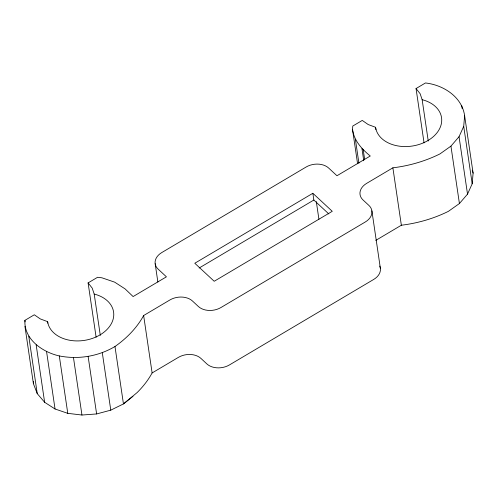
<?xml version="1.0" encoding="UTF-8"?>
<svg xmlns="http://www.w3.org/2000/svg" width="498" height="498" viewBox="0 0 498 498"><rect width="100%" height="100%" fill="white"/><g stroke="black" fill="none" stroke-linecap="round" stroke-linejoin="round"><path stroke-width="0.75" d="M357.589 163.755L352.503 129.312L352.783 126.038L362.258 120.416L368.203 124.544L375.567 127.295A33.341 23.823 -8.4 0 0 427.975 140.536A33.341 23.823 -8.4 0 0 422.148 99.693L420.15 93.755L416.042 88.544L425.454 82.967C443.264 84.946 462.007 96.768 464.622 115.71L473.1 173.117L472.191 183.756L467.522 194.133L459.417 203.539L448.418 211.333A107.749 76.978 -8.4 0 1 401.357 225.227L375.778 240.391M472.191 183.756L463.713 126.343L464.622 115.71M352.503 129.312C353.941 140.598 361.822 149.12 370.269 156.005L336.959 175.75L328.674 168.056A16.266 11.622 -8.4 0 0 306.083 167.035L161.788 252.554A16.266 11.622 -8.4 0 0 158.14 269.125L166.425 276.82L133.109 296.565L125.079 288.884L114.671 282.161L101.941 277.809L97.571 277.286L88.096 282.908L92.205 288.112L94.197 294.057A33.341 23.823 -8.4 0 1 100.023 334.899A33.341 23.823 -8.4 0 1 47.621 321.658L40.251 318.901L34.312 314.78L24.9 320.357C23.885 339.35 42.56 352.198 59.293 355.933C78.254 359.712 98.343 356.412 114.976 346.515A107.749 76.978 -8.4 0 0 143.642 315.533L169.874 299.983A16.266 11.622 -8.4 0 1 192.465 301.004L198.378 306.5A16.266 11.622 -8.4 0 0 220.969 307.521L365.264 222.002A16.266 11.622 -8.4 0 0 368.912 205.431L362.998 199.935A16.266 11.622 -8.4 0 1 366.646 183.37L392.878 167.82A107.749 76.978 -8.4 0 0 439.939 153.926L450.939 146.126L459.044 136.72L463.713 126.343M132.966 396.333L123.454 403.928L110.774 410.159L96.618 413.95L81.952 415.033L67.772 413.34L55.041 408.989L44.633 402.272L37.25 393.644L33.403 383.697L24.931 326.29M312.85 193.28L194.793 263.249L214.202 281.277L332.259 211.308L312.85 193.28L313.846 200.034L328.823 213.941M199.125 268.03L313.846 200.034M114.976 346.515L123.454 403.928L137.137 392.555A107.749 76.978 -8.4 0 0 152.12 372.946L178.352 357.396A16.266 11.622 -8.4 0 1 200.943 358.417L206.857 363.914A16.266 11.622 -8.4 0 0 229.447 364.928L373.743 279.409A16.266 11.622 -8.4 0 0 379.737 266.081M472.266 170.21L473.1 173.117M461.708 105.539L462.163 108.601M459.044 136.72L467.522 194.133M450.939 146.126L459.417 203.539M422.148 99.693L428.249 141.027M416.042 88.544L424.066 142.895M392.878 167.82L401.357 225.227M375.567 127.295L375.909 129.592M363.173 149.412L364.642 159.36M371.894 210.872L380.366 268.285M361.946 148.497L363.758 160.748M355.416 139.484L358.915 163.213M316.311 201.615L318.919 219.269M155.164 263.685L157.872 282.055M143.642 315.533L152.12 372.946M94.197 294.057L100.303 335.391M102.302 352.752L110.774 410.159M88.096 282.908L96.12 337.252M88.146 356.537L96.618 413.95M73.474 357.626L81.952 415.033M59.293 355.933L67.772 413.34M47.621 321.658L47.845 323.19M46.563 351.582L55.041 408.989M36.155 344.859L44.633 402.272M28.772 336.231L37.25 393.644M24.9 320.357L25.124 321.889M33.397 381.474L33.403 383.697"/></g></svg>
